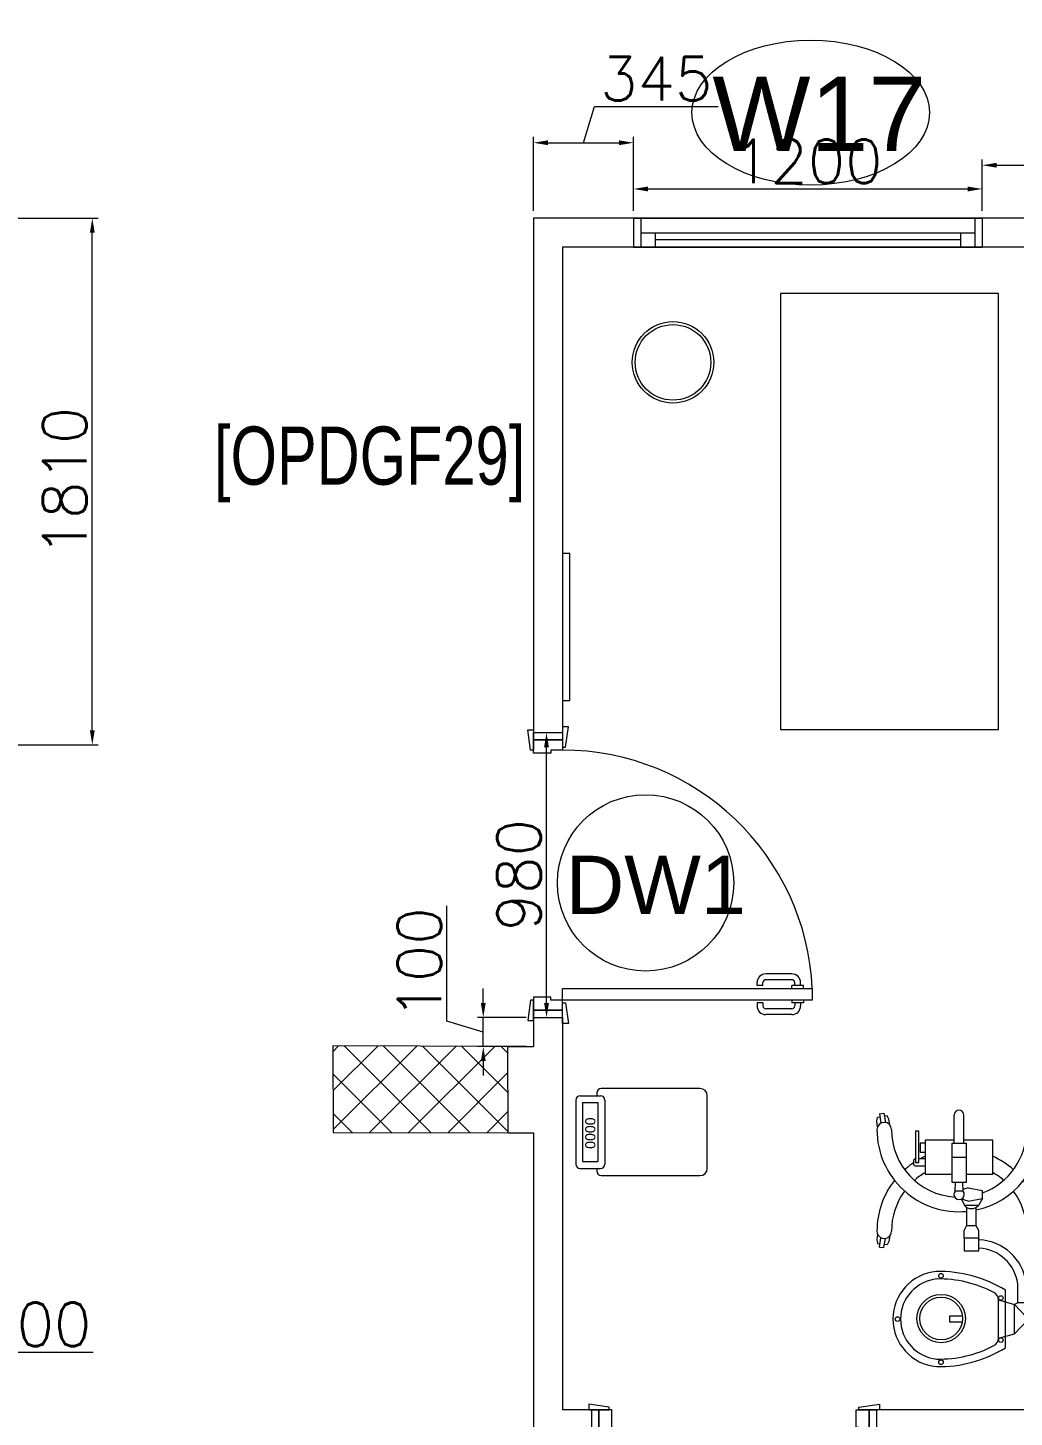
# Model space of a CAD drawing. Header units: millimetres. Extents: x -2143172 to 5255, y -610845 to 279739.
# Drawn here: x -1074197 to -1070803, y -588393 to -583613 of the extents above; entities that cross this region are included whole.
import ezdxf

# ---------------------------------------------------------------- set-up
doc = ezdxf.new("R2010")
doc.units = ezdxf.units.MM
doc.header["$LTSCALE"] = 30
doc.layers.get('0').update_dxf_attribs({"lineweight": 5})
doc.layers.get('Defpoints').update_dxf_attribs({"lineweight": 5})
for name, color, linetype, lineweight in [('72_EGR_BASE_TEXT', 7, 'Continuous', 5), ('Al Window tag', 5, 'Continuous', 5), ('Aluminum', 7, 'Continuous', 5), ('C-HYDR-CTCH', 6, 'Continuous', 5), ('dims.', 152, 'Continuous', 5), ('DTAG', 20, 'Continuous', 9), ('Hatch', 252, 'Continuous', 5), ('LOADING', 163, 'Continuous', 5), ('Structure', 20, 'Continuous', 5), ('Walls', 32, 'Continuous', 5)]:
    doc.layers.add(name, color=color, linetype=linetype, lineweight=lineweight)
doc.layers.add('Wooden Joinery', color=7, linetype='Continuous', lineweight=5, true_color=0x521300)
doc.styles.add('SIMPLEX', font='SIMPLEX.shx', dxfattribs={"height": 150})
doc.styles.get("Standard").update_dxf_attribs({"font": ''})
doc.styles.add('TTLB-A0-JeddahDP$0$swis721', font='swiss.ttf')
doc.styles.add('X3G_ENTITY_9F38', font='swisscl.ttf', dxfattribs={"height": 0.2})
doc.styles.get('Standard').set_extended_font_data('@Arial Unicode MS')
doc.dimstyles.new('Buk', dxfattribs={"dimtxt": 150, "dimasz": 50, "dimexe": 20, "dimexo": 25, "dimgap": 20, "dimtad": 1, "dimdec": 0, "dimrnd": 5, "dimdsep": 46, "dimtxsty": 'SIMPLEX', "dimcen": 0, "dimdle": 20, "dimclrd": 256, "dimclre": 256, "dimclrt": 256, "dimadec": 0, "dimazin": 0, "dimtfac": 0.0075, "dimtdec": 0, "dimtmove": 1, "dimatfit": 2, "dimldrblk": 'ARCHTICK', "dimfxl": 1, "dimtolj": 1, "dimtzin": 0, "dimlwd": -1, "dimlwe": -1, "dimarcsym": 0})

# ---------------------------------------------------------------- blocks, each defined once
blk = doc.blocks.new('*D326')
at = {"layer": 'Defpoints', "color": 0, "transparency": 16777216}
for p in [(-1072113.2, -584008.7), (-1072457, -584268.1, 0.1), (-1072113.2, -584268.1, 0.1)]:
    blk.add_point(p, dxfattribs=at)
at = {"layer": 'dims.', "transparency": 16777216}
for p, q in [((-1072285.1, -584008.7), (-1072247.6, -583883.7)), ((-1072247.6, -583883.7), (-1071821.9, -583883.7)), ((-1072407, -584008.7), (-1072163.2, -584008.7))]:
    blk.add_line(p, q, dxfattribs=at)
at = {"layer": 'dims.', "linetype": 'Continuous', "transparency": 16777216}
for p, q in [((-1072457, -584243.1), (-1072457, -583988.7)), ((-1072113.2, -584243.1), (-1072113.2, -583988.7))]:
    blk.add_line(p, q, dxfattribs=at)
at = {"layer": 'dims.', "transparency": 16777216}
for points in [[(-1072407, -584000.4), (-1072407, -584017.1), (-1072457, -584008.7)], [(-1072163.2, -584000.4), (-1072163.2, -584017.1), (-1072113.2, -584008.7)]]:
    blk.add_solid(points, dxfattribs=at)
at = {"layer": 'dims.', "transparency": 16777216, "insert": (-1072034.7, -583788.7), "char_height": 150, "attachment_point": 5, "style": 'SIMPLEX'}
blk.add_mtext('\\A1;345', dxfattribs=at)
blk = doc.blocks.new('_ArchTick')
at = {"color": 0, "linetype": 'ByBlock', "const_width": 0.15}
blk.add_lwpolyline([(-0.5, -0.5), (0.5, 0.5)], dxfattribs=at)
blk = doc.blocks.new('*D327')
at = {"layer": 'Defpoints', "color": 0, "transparency": 16777216}
for p in [(-1070913.2, -584167.7), (-1072113.2, -584268.1, 0.1), (-1070913.2, -584268.1, 0.1)]:
    blk.add_point(p, dxfattribs=at)
at = {"layer": 'dims.', "linetype": 'Continuous', "transparency": 16777216}
for p, q in [((-1072113.2, -584243.1), (-1072113.2, -584147.7)), ((-1070913.2, -584243.1), (-1070913.2, -584147.7))]:
    blk.add_line(p, q, dxfattribs=at)
at = {"layer": 'dims.', "transparency": 16777216}
blk.add_line((-1072063.2, -584167.7), (-1070963.2, -584167.7), dxfattribs=at)
for points in [[(-1072063.2, -584159.4), (-1072063.2, -584176), (-1072113.2, -584167.7)], [(-1070963.2, -584159.4), (-1070963.2, -584176), (-1070913.2, -584167.7)]]:
    blk.add_solid(points, dxfattribs=at)
at = {"layer": 'dims.', "transparency": 16777216, "insert": (-1071513.2, -584072.7), "char_height": 150, "attachment_point": 5, "style": 'SIMPLEX'}
blk.add_mtext('\\A1;1200', dxfattribs=at)
blk = doc.blocks.new('*D328')
at = {"layer": 'Defpoints', "color": 0, "transparency": 16777216}
for p in [(-1067257, -584086.1), (-1070913.2, -584268.1, 0.1), (-1067257, -584268.1, 0.1)]:
    blk.add_point(p, dxfattribs=at)
at = {"layer": 'dims.', "linetype": 'Continuous', "transparency": 16777216}
for p, q in [((-1070913.2, -584243.1), (-1070913.2, -584066.1)), ((-1067257, -584243.1), (-1067257, -584066.1))]:
    blk.add_line(p, q, dxfattribs=at)
at = {"layer": 'dims.', "transparency": 16777216}
blk.add_line((-1070863.2, -584086.1), (-1067307, -584086.1), dxfattribs=at)
for points in [[(-1070863.2, -584077.8), (-1070863.2, -584094.4), (-1070913.2, -584086.1)], [(-1067307, -584077.8), (-1067307, -584094.4), (-1067257, -584086.1)]]:
    blk.add_solid(points, dxfattribs=at)
at = {"layer": 'dims.', "transparency": 16777216, "insert": (-1069085.1, -583991.1), "char_height": 150, "attachment_point": 5, "style": 'SIMPLEX'}
blk.add_mtext('\\A1;3655', dxfattribs=at)
blk = doc.blocks.new('*D360')
at = {"layer": 'Defpoints', "color": 0, "transparency": 16777216}
for p in [(-1072629.8, -587018.1), (-1072457, -587018.1, 0.1), (-1072457, -587118.1, 0.1)]:
    blk.add_point(p, dxfattribs=at)
at = {"layer": 'dims.', "transparency": 16777216}
for p, q in [((-1072754.8, -587030.6), (-1072754.8, -586633.5)), ((-1072629.8, -586968.1), (-1072629.8, -586918.1)), ((-1072629.8, -587118.1), (-1072629.8, -587018.1)), ((-1072629.8, -587118.1), (-1072629.8, -587018.1)), ((-1072629.8, -587068.1), (-1072754.8, -587030.6)), ((-1072629.8, -587168.1), (-1072629.8, -587218.1))]:
    blk.add_line(p, q, dxfattribs=at)
at = {"layer": 'dims.', "linetype": 'Continuous', "transparency": 16777216}
for p, q in [((-1072482, -587018.1), (-1072649.8, -587018.1)), ((-1072482, -587118.1), (-1072649.8, -587118.1))]:
    blk.add_line(p, q, dxfattribs=at)
at = {"layer": 'dims.', "transparency": 16777216}
for points in [[(-1072638.1, -586968.1), (-1072621.5, -586968.1), (-1072629.8, -587018.1)], [(-1072638.1, -587168.1), (-1072621.5, -587168.1), (-1072629.8, -587118.1)]]:
    blk.add_solid(points, dxfattribs=at)
at = {"layer": 'dims.', "transparency": 16777216, "insert": (-1072849.8, -586832.1), "char_height": 150, "attachment_point": 5, "rotation": 90, "style": 'SIMPLEX'}
blk.add_mtext('\\A1;100', dxfattribs=at)
blk = doc.blocks.new('*D361')
at = {"layer": 'Defpoints', "color": 0, "transparency": 16777216}
for p in [(-1072412.2, -586038.1), (-1072407, -586038.1, 0.1), (-1072407, -587018.1, 0.1)]:
    blk.add_point(p, dxfattribs=at)
at = {"layer": 'dims.', "linetype": 'Continuous', "transparency": 16777216}
for p, q in [((-1072432, -586038.1), (-1072432.2, -586038.1)), ((-1072432, -587018.1), (-1072432.2, -587018.1))]:
    blk.add_line(p, q, dxfattribs=at)
at = {"layer": 'dims.', "transparency": 16777216}
blk.add_line((-1072412.2, -586968.1), (-1072412.2, -586088.1), dxfattribs=at)
for points in [[(-1072420.5, -586088.1), (-1072403.9, -586088.1), (-1072412.2, -586038.1)], [(-1072420.5, -586968.1), (-1072403.9, -586968.1), (-1072412.2, -587018.1)]]:
    blk.add_solid(points, dxfattribs=at)
at = {"layer": 'dims.', "transparency": 16777216, "insert": (-1072507.2, -586528.1), "char_height": 150, "attachment_point": 5, "rotation": 90, "style": 'SIMPLEX'}
blk.add_mtext('\\A1;980', dxfattribs=at)
blk = doc.blocks.new('*D714')
at = {"layer": 'Defpoints', "color": 0, "transparency": 16777216}
for p in [(-1074257, -584268.1, 0.1), (-1073975, -584268.1), (-1074257, -586080, 0.1)]:
    blk.add_point(p, dxfattribs=at)
at = {"layer": 'dims.', "linetype": 'Continuous', "transparency": 16777216}
for p, q in [((-1074232, -584268.1), (-1073955, -584268.1)), ((-1074232, -586080), (-1073955, -586080))]:
    blk.add_line(p, q, dxfattribs=at)
at = {"layer": 'dims.', "transparency": 16777216}
blk.add_line((-1073975, -586030), (-1073975, -584318.1), dxfattribs=at)
for points in [[(-1073983.3, -584318.1), (-1073966.7, -584318.1), (-1073975, -584268.1)], [(-1073983.3, -586030), (-1073966.7, -586030), (-1073975, -586080)]]:
    blk.add_solid(points, dxfattribs=at)
at = {"layer": 'dims.', "transparency": 16777216, "insert": (-1074070, -585174), "char_height": 150, "attachment_point": 5, "rotation": 90, "style": 'SIMPLEX'}
blk.add_mtext('\\A1;1810', dxfattribs=at)
blk = doc.blocks.new('*D715')
at = {"layer": 'Defpoints', "color": 0, "transparency": 16777216}
for p in [(-1074357, -588294), (-1074457, -588368.1, 0.1), (-1074357, -588368.1, 0.1)]:
    blk.add_point(p, dxfattribs=at)
at = {"layer": 'dims.', "transparency": 16777216}
for p, q in [((-1074407, -588294), (-1074369.5, -588169)), ((-1074369.5, -588169), (-1073972.4, -588169)), ((-1074507, -588294), (-1074557, -588294)), ((-1074457, -588294), (-1074357, -588294)), ((-1074457, -588294), (-1074357, -588294)), ((-1074307, -588294), (-1074257, -588294))]:
    blk.add_line(p, q, dxfattribs=at)
at = {"layer": 'dims.', "linetype": 'Continuous', "transparency": 16777216}
for p, q in [((-1074457, -588343.1), (-1074457, -588274)), ((-1074357, -588343.1), (-1074357, -588274))]:
    blk.add_line(p, q, dxfattribs=at)
at = {"layer": 'dims.', "transparency": 16777216}
for points in [[(-1074507, -588285.6), (-1074507, -588302.3), (-1074457, -588294)], [(-1074307, -588285.6), (-1074307, -588302.3), (-1074357, -588294)]]:
    blk.add_solid(points, dxfattribs=at)
at = {"layer": 'dims.', "transparency": 16777216, "insert": (-1074170.9, -588074), "char_height": 150, "attachment_point": 5, "style": 'SIMPLEX'}
blk.add_mtext('\\A1;100', dxfattribs=at)
blk = doc.blocks.new('A$C72370EFE')
at = {"layer": 'Wooden Joinery'}
for p, q in [((-0.01, -0.04), (-0.02, -0.04)), ((-0.01, -0.03), (-0.01, -0.07)), ((0, -0.03), (-0.01, -0.03)), ((0.04, -0.03), (0.05, -0.03)), ((0.05, -0.03), (0.05, -0.07)), ((0.05, -0.04), (0.06, -0.04)), ((-0.05, -0.07), (-0.05, -0.16)), ((-0.03, -0.07), (-0.03, -0.16)), ((-0.01, -0.06), (-0.02, -0.06)), ((0, -0.07), (-0.01, -0.07)), ((0.04, -0.07), (0.05, -0.07)), ((0.05, -0.06), (0.06, -0.06)), ((0.07, -0.07), (0.07, -0.16)), ((0.09, -0.07), (0.09, -0.16)), ((-0.01, -0.17), (-0.02, -0.17)), ((-0.01, -0.19), (-0.02, -0.19)), ((-0.01, -0.17), (-0.01, -0.19)), ((0.05, -0.17), (0.06, -0.17)), ((0.05, -0.17), (0.05, -0.19)), ((0.05, -0.19), (0.06, -0.19))]:
    blk.add_line(p, q, dxfattribs=at)
for centre, radius, start, end in [((-0.02, -0.07), 0.03, 90, 180), ((0.06, -0.07), 0.03, 0, 90), ((-0.02, -0.07), 0.01, 90, 180), ((0.06, -0.07), 0.01, 0, 90), ((-0.02, -0.16), 0.03, 180, 270), ((-0.02, -0.16), 0.01, 180, 270), ((0.06, -0.16), 0.01, 270, 0), ((0.06, -0.16), 0.03, 270, 0)]:
    blk.add_arc(centre, radius, start, end, dxfattribs=at)
blk = doc.blocks.new('A$C5DAD61B4')
at = {"layer": 'Wooden Joinery'}
for points in [[(80, 959.1), (80, 969.1), (10, 979.1), (10, 959.1)], [(940, 959.1), (940, 969.1), (1010, 979.1), (1010, 959.1)], [(70, 859.1), (70, 849.1), (0, 839.1), (0, 859.1)], [(120, 859.1), (120, 0), (80, 0), (80, 859.1)], [(950, 859.1), (950, 849.1), (1020, 839.1), (1020, 859.1)]]:
    blk.add_lwpolyline(points, close=True, dxfattribs=at)
for points in [[(45, 859.1), (45, 959.1), (20, 959.1), (20, 859.1), (45, 859.1)], [(45, 859.1), (80, 859.1), (80, 899.1), (90, 899.1), (90, 959.1), (45, 959.1), (45, 859.1)], [(975, 859.1), (940, 859.1), (940, 899.1), (930, 899.1), (930, 959.1), (975, 959.1), (975, 859.1)], [(975, 859.1), (975, 959.1), (1000, 959.1), (1000, 859.1), (975, 859.1)]]:
    blk.add_lwpolyline(points, dxfattribs=at)
blk.add_arc((80, 859.1), 860, 272.666, 0, dxfattribs=at)
at = {"layer": 'Wooden Joinery', "xscale": 999.9999999998854, "yscale": 999.9999999998854, "zscale": 999.9999999998854, "rotation": 180}
blk.add_blockref('A$C72370EFE', (120, 0), dxfattribs=at)
blk = doc.blocks.new('A$C47696aed')
at = {"layer": 'Hatch'}
h = blk.add_hatch(dxfattribs=at)
h.set_pattern_fill('ANSI37', color=256, scale=30)
h.paths.add_polyline_path([(50952.7, 21917.9), (50348.7, 21909.7), (50352.6, 21621.3), (50956.6, 21629.5)])
h.paths.add_polyline_path([(43791.9, 21910.1), (43208.4, 21904.7), (43188.5, 21613.3), (43772, 21618.7)])
h.paths.add_polyline_path([(29414.9, 21902.8), (28815.8, 21898.7), (28810.1, 21605.6), (29409.2, 21609.7)])
h.paths.add_polyline_path([(36600.2, 21904.9), (35999, 21897.4), (35990.7, 21611.8), (36591.9, 21619.3)])
h.paths.add_polyline_path([(22195.7, 21912), (21589.3, 21890.2), (21603.8, 21597.6), (22210.2, 21619.5)])
h.paths.add_polyline_path([(15459.1, 21901.7), (14237.2, 21925.6), (14230.7, 21629.5), (15452.7, 21605.5)])
h.paths.add_polyline_path([(15473.2, 14701.6), (14258.2, 14685.8), (14244.7, 14393.4), (15459.7, 14409.1)])
h.paths.add_polyline_path([(15447.1, 7508.4), (14244, 7492.4), (14238.3, 7199.4), (15441.4, 7215.3)])
h.paths.add_polyline_path([(15465.6, 309.7), (14269, 298.3), (14271.8, 3.8), (15468.5, 15.2)])
h.paths.add_polyline_path([(7830.6, 311.8), (7227.1, 308.1), (7237.7, 22.6), (7841.3, 26.3)])
h.paths.add_polyline_path([(7815.2, 7509.8), (7218.4, 7511.4), (7218.2, 7210.2), (7815.1, 7208.6)])
h.paths.add_polyline_path([(7825.1, 14699.4), (7205.8, 14700.6), (7195.2, 14397.6), (7814.5, 14396.4)])
h.paths.add_polyline_path([(7801.7, 21878.7), (7201.1, 21893.2), (7197.5, 21603.6), (7798.1, 21589.1)])
h.paths.add_polyline_path([(602.6, 21876.9), (0, 21899.6), (1.9, 21611.2), (604.5, 21588.5)])
h.paths.add_polyline_path([(610.4, 7498.6), (8.3, 7491.6), (11.7, 7200), (613.7, 7206.9)])
h.paths.add_polyline_path([(627.9, 303.9), (29.5, 302.9), (34.3, 2.3), (632.7, 3.3)])
h.paths.add_polyline_path([(22214.6, 317.2), (21608.9, 304.3), (21614.6, 3.1), (22220.3, 16)])
h.paths.add_polyline_path([(22208.1, 7509.7), (21613.7, 7492.1), (21615.8, 7195.5), (22210.2, 7213.1)])
h.paths.add_polyline_path([(22199.3, 14717.7), (21600.4, 14710), (21604.4, 14409.9), (22203.4, 14417.6)])
h.paths.add_polyline_path([(29399.7, 14702.4), (28797.7, 14707.1), (28802, 14415), (29403.9, 14410.3)])
h.paths.add_polyline_path([(29403.4, 7519.8), (28799.6, 7502.2), (28813, 7202.1), (29413.1, 7223.2)])
h.paths.add_polyline_path([(29419.5, 303.8), (28815.7, 310.4), (28813.3, 24.7), (29417.2, 18.1)])
h.paths.add_polyline_path([(36618, 314.2), (36020.7, 299.7), (36029.7, 0), (36627, 14.6)])
h.paths.add_polyline_path([(36610.7, 7502.6), (36009.5, 7504.5), (36010.6, 7207.3), (36611.9, 7205.4)])
h.paths.add_polyline_path([(36574.3, 14706.4), (35993.4, 14711.1), (36013.1, 14421.3), (36594, 14416.6)])
h.paths.add_polyline_path([(43777.6, 14705.7), (43180, 14719.4), (43182, 14427.5), (43779.6, 14413.8)])
h.paths.add_polyline_path([(43778.6, 7507.1), (43210.2, 7499.5), (43212, 7205.4), (43780.5, 7213)])
h.paths.add_polyline_path([(43815.7, 310), (43210.4, 307.3), (43211.8, 2.8), (43817, 5.4)])
h.paths.add_polyline_path([(50989.9, 309.5), (50401.9, 325.5), (50388.7, 18.3), (50976.7, 2.3)])
h.paths.add_polyline_path([(50974.1, 7508.9), (50370.9, 7510), (50368.9, 7213.4), (50972.2, 7212.3)])
at = {"layer": 'C-HYDR-CTCH', "color": 4, "flags": 128}
blk.add_lwpolyline([(36009.5, 7504.5), (36010.6, 7207.3), (36611.9, 7205.4), (36610.7, 7502.6), (36009.5, 7504.5)], dxfattribs=at)
blk = doc.blocks.new('A$C37be4daf')
at = {"layer": 'Aluminum', "color": 5}
for p, q in [((1416, 598.2), (216, 598.2)), ((241, 498.2), (241, 598.2)), ((291, 548.2), (291, 598.2)), ((1341, 548.2), (1341, 598.2)), ((1391, 498.2), (1391, 598.2)), ((1391, 548.2), (241, 548.2)), ((291, 573.2), (1341, 573.2)), ((1416, 498.2), (216, 498.2))]:
    blk.add_line(p, q, dxfattribs=at)
at = {"layer": 'Walls'}
for p, q in [((216, 498.2), (216, 598.2)), ((1416, 498.2), (1416, 598.2))]:
    blk.add_line(p, q, dxfattribs=at)
blk = doc.blocks.new('A$C5CCD2EA3')
at = {"layer": 'Al Window tag'}
blk.add_ellipse((0, 0), major_axis=(408.6, 0), ratio=0.610025, dxfattribs=at)
at = {"layer": 'Al Window tag', "insert": (-338.2, 123.8, 0), "char_height": 256, "attachment_point": 1, "style": 'TTLB-A0-JeddahDP$0$swis721'}
blk.add_mtext_dynamic_manual_height_columns('W17', width=1569.457, gutter_width=9406.5, heights=[480.3], dxfattribs=at)
blk = doc.blocks.new('A$C164D1FF0')
at = {"layer": 'DTAG'}
blk.add_circle((0, 0), 303.3, dxfattribs=at)
at = {"layer": 'DTAG', "insert": (-275.2, 93.3), "char_height": 200, "width": 6547.939, "attachment_point": 1, "style": 'TTLB-A0-JeddahDP$0$swis721'}
blk.add_mtext('DW1', dxfattribs=at)
blk = doc.blocks.new('WM00001-P')
blk.add_circle((0, 0), 0.14)
at = {"color": 8}
blk.add_circle((0, 0), 0.13, dxfattribs=at)
blk = doc.blocks.new('HF13461A-P')
at = {"layer": 'LOADING'}
for p, q in [((0.0229, 0.4353), (0.0229, 0.3653)), ((0.2579, 0.4503), (0.0379, 0.4503)), ((0.2729, 0.4353), (0.2729, 0.3653)), ((0.2493, 0.4266), (0.0466, 0.4266)), ((0.0466, 0.4266), (0.0466, 0.3739)), ((0.2493, 0.4266), (0.2493, 0.3739)), ((-0.0021, 0.3628), (-0.0021, 0.0228)), ((0.0229, 0.3778), (0.0129, 0.3778)), ((0.2579, 0.3503), (0.0379, 0.3503)), ((0.2493, 0.3739), (0.0466, 0.3739)), ((0.2829, 0.3778), (0.2729, 0.3778)), ((0.2979, 0.0228), (0.2979, 0.3628)), ((0.0229, -0.0022), (0.2729, -0.0022))]:
    blk.add_line(p, q, dxfattribs=at)
for centre, radius, start, end in [((0.0379, 0.4353), 0.015, 90, 180), ((0.2579, 0.4353), 0.015, 0, 90), ((0.0129, 0.3628), 0.015, 90, 180), ((0.0379, 0.3653), 0.015, 180, 270), ((0.2579, 0.3653), 0.015, 270, 0), ((0.2829, 0.3628), 0.015, 0, 90), ((0.0229, 0.0228), 0.025, 180, 270), ((0.2729, 0.0228), 0.025, 270, 0)]:
    blk.add_arc(centre, radius, start, end, dxfattribs=at)
blk.add_text('0000', height=0.03477, dxfattribs=at).set_placement((0.0901, 0.3829))
blk = doc.blocks.new('mobile light')
at = {"layer": 'LOADING'}
for p, q in [((1882.58, -498.29), (1882.35, -499.8)), ((1882.35, -499.8), (1885.55, -500.28)), ((1882.58, -498.29), (1885.78, -498.78)), ((1883.28, -500.85), (1883.42, -499.96)), ((1884.47, -501.5), (1883.28, -500.85)), ((1883.78, -497.56), (1883.65, -498.45)), ((1885.1, -497.29), (1883.78, -497.56)), ((1886.4, -501.79), (1884.47, -501.5)), ((1887.04, -497.59), (1885.1, -497.29)), ((1923.94, -497.59), (1925.88, -497.29)), ((1924.58, -501.79), (1926.52, -501.5)), ((1928.41, -498.29), (1925.2, -498.78)), ((1928.63, -499.8), (1925.43, -500.28)), ((1925.88, -497.29), (1927.2, -497.56)), ((1926.52, -501.5), (1927.7, -500.85)), ((1927.2, -497.56), (1927.33, -498.45)), ((1927.7, -500.85), (1927.56, -499.96)), ((1928.41, -498.29), (1928.63, -499.8)), ((1947.59, -502.62), (1941.09, -502.62)), ((1947.59, -505.45), (1941.09, -505.45)), ((1946.6, -512.08), (1948.15, -506.5)), ((1948.76, -501.94), (1947.59, -502.62)), ((1947.59, -502.62), (1947.59, -505.45)), ((1947.59, -505.45), (1948.15, -506.5)), ((1948.15, -506.5), (1952.41, -502.55)), ((1958.23, -506.5), (1948.15, -506.5)), ((1953.47, -501.94), (1948.76, -501.94)), ((1958.23, -506.5), (1953.47, -501.94)), ((1959.78, -512.08), (1958.23, -506.5)), ((1963.08, -509.67), (1943.3, -509.67)), ((1959.78, -512.08), (1946.6, -512.08)), ((1908.01, -522.53), (1909, -517.55)), ((1911.69, -517.55), (1909, -517.55)), ((1912.69, -522.53), (1911.69, -517.55)), ((1911.69, -517.55), (1914.17, -518.99)), ((1914.17, -518.99), (1914.17, -523.77)), ((1921.08, -519.69), (1914.74, -519.69)), ((1922.73, -518.8), (1921.08, -519.69)), ((1921.08, -519.69), (1921.08, -523.01)), ((1921.08, -519.69), (1921.08, -523.01)), ((1925.38, -518.8), (1922.73, -518.8)), ((1892.68, -523.97), (1883.05, -523.97)), ((1892.68, -528.06), (1892.68, -523.24)), ((1892.68, -523.24), (1906.16, -523.24)), ((1897.5, -528.06), (1897.5, -523.24)), ((1906.16, -523.24), (1906.16, -528.06)), ((1909.15, -524.25), (1906.16, -524.32)), ((1908.01, -522.53), (1908.62, -524.28)), ((1909.15, -524.25), (1909.15, -526.94)), ((1912.69, -522.53), (1911.9, -524.78)), ((1911.9, -524.78), (1914.17, -523.77)), ((1921.08, -523.01), (1914.77, -523.01)), ((1922.73, -523.93), (1921.08, -523.04)), ((1925.38, -523.93), (1922.73, -523.93)), ((1892.68, -527.34), (1883.05, -527.34)), ((1906.16, -528.06), (1892.68, -528.06)), ((1909.15, -526.94), (1906.16, -526.87)), ((1886.4, -549.48), (1884.47, -549.77)), ((1924.58, -549.48), (1926.52, -549.77)), ((1882.35, -551.47), (1885.55, -550.99)), ((1882.58, -552.98), (1882.35, -551.47)), ((1882.58, -552.98), (1885.78, -552.5)), ((1884.47, -549.77), (1883.28, -550.42)), ((1883.28, -550.42), (1883.42, -551.31)), ((1883.78, -553.71), (1883.65, -552.82)), ((1885.1, -553.98), (1883.78, -553.71)), ((1887.04, -553.69), (1885.1, -553.98)), ((1923.94, -553.69), (1925.88, -553.98)), ((1928.41, -552.98), (1925.2, -552.5)), ((1928.63, -551.47), (1925.43, -550.99)), ((1925.88, -553.98), (1927.2, -553.71)), ((1926.52, -549.77), (1927.7, -550.42)), ((1927.2, -553.71), (1927.33, -552.82)), ((1927.7, -550.42), (1927.56, -551.31)), ((1928.41, -552.98), (1928.63, -551.47))]:
    blk.add_line(p, q, dxfattribs=at)
for points in [[(1903.33, -523.24), (1903.33, -514.02), (1891.61, -514.02), (1891.61, -523.97)], [(1954.27, -524.55), (1954.27, -528.82), (1952.05, -528.82), (1952.05, -524.5)], [(1891.61, -527.34), (1891.61, -537.34), (1903.33, -537.34), (1903.33, -528.06)], [(1892.74, -537.34), (1892.74, -539.04), (1895.76, -539.04), (1895.76, -537.34)], [(1898.05, -537.34), (1898.05, -539.5)], [(1898.05, -540.63), (1898.05, -540.87), (1898.53, -541.35), (1900.02, -541.35), (1900.5, -540.87), (1900.5, -537.34)]]:
    blk.add_lwpolyline(points, dxfattribs=at)
for points in [[(1929.78, -518.8), (1925.38, -518.8), (1925.38, -523.93), (1929.78, -523.93)], [(1899.3, -539.5), (1888.5, -539.5), (1888.5, -540.63), (1899.3, -540.63)]]:
    blk.add_lwpolyline(points, close=True, dxfattribs=at)
for centre, radius in [((1945.96, -511.25), 0.793), ((1960.42, -511.25), 0.793), ((1953.01, -531.79), 8.32), ((1953.01, -531.79), 7.35), ((1938.31, -531.85), 0.793), ((1968.07, -531.85), 0.793), ((1953.19, -546.77), 0.793)]:
    blk.add_circle(centre, radius, dxfattribs=at)
for centre, radius, start, end in [((1888.02, -499.89), 2.5, 90, 270), ((1888.02, -525.64), 28.25, 12.1463, 90), ((1922.96, -525.64), 28.25, 90, 128.2073), ((1922.96, -499.89), 2.5, 270, 90), ((1888.02, -525.64), 23.25, 20.3387, 90), ((1922.96, -525.64), 23.25, 90, 126.3743), ((1942.82, -519.31), 16.86, 97.1293, 177.6115), ((1942.82, -519.31), 13.97, 97.1293, 177.6115), ((1922.96, -525.64), 28.25, 138.4974, 155.7305), ((1922.96, -525.64), 23.25, 138.7224, 150.0382), ((1980.13, -532.49), 43.32, 148.2167, 181.2501), ((1926.25, -532.49), 43.32, 358.7499, 31.7833), ((1980.13, -532.49), 40.72, 152.4092, 181.2501), ((1946.6, -514.96), 2.89, 90, 152.4092), ((1959.78, -514.96), 2.89, 27.5908, 90), ((1926.25, -532.49), 40.72, 358.7499, 27.5908), ((1911.94, -521.38), 3.27, 313.0112, 46.9888), ((1883.05, -525.65), 1.68, 90, 270), ((1888.02, -525.64), 28.25, 270, 5.3386), ((1910.32, -525.6), 1.78, 229.0673, 130.9327), ((1888.02, -525.64), 23.25, 270, 356.3184), ((1953.19, -531.93), 16.44, 185.2361, 354.7639), ((1953.19, -531.93), 13.84, 185.2361, 354.7639), ((1922.96, -525.64), 28.25, 204.483, 208.105), ((1922.96, -525.64), 23.25, 210.2349, 221.2776), ((1922.96, -525.64), 28.25, 213.7985, 221.5026), ((1922.96, -525.64), 23.25, 233.6257, 270), ((1888.02, -551.39), 2.5, 90, 270), ((1922.96, -525.64), 28.25, 231.7927, 270), ((1922.96, -551.39), 2.5, 270, 90)]:
    blk.add_arc(centre, radius, start, end, dxfattribs=at)

msp = doc.modelspace()

# ---------------------------------------------------------------- linework, layer by layer
at = {"layer": 'LOADING', "elevation": 0.1}
msp.add_lwpolyline([(-1071607, -586027), (-1070857, -586027), (-1070857, -584527), (-1071607, -584527)], close=True, dxfattribs=at)
msp.add_lwpolyline([(-1072332, -585421.3), (-1072357, -585421.3), (-1072357, -585927.3), (-1072332, -585927.3), (-1072332, -585421.3)], dxfattribs=at)
at = {"layer": 'Walls'}
for p, q in [((-1064457, -584268.1, 0.2), (-1072457, -584268.1, 0.2)), ((-1072457, -584268.1, 0.2), (-1072457, -586038.1, 0.2)), ((-1068857, -584368.1, 0.2), (-1072357, -584368.1, 0.2)), ((-1072357, -584368.1, 0.2), (-1072357, -586038.1, 0.2)), ((-1072457, -586038.1, 0.2), (-1072357, -586038.1, 0.2)), ((-1072457, -587018.1, 0.2), (-1072457, -587118.1, 0.2)), ((-1072457, -587018.1, 0.2), (-1072357, -587018.1, 0.2)), ((-1072357, -587018.1, 0.2), (-1072357, -588368.1, 0.2)), ((-1072545.6, -587118.1, 0.2), (-1072457, -587118.1, 0.2)), ((-1072544.5, -587415, 0.2), (-1072457, -587415, 0.2)), ((-1072457, -587415, 0.2), (-1072457, -590528.1, 0.2)), ((-1072257, -588368.1, 0.2), (-1072357, -588368.1, 0.2)), ((-1068857, -588368.1, 0.2), (-1071277, -588368.1, 0.2))]:
    msp.add_line(p, q, dxfattribs=at)

# ---------------------------------------------------------------- block references
at = {"rotation": 180}
msp.add_blockref('A$C37be4daf', (-1070697.2, -583769.9, 0.2), dxfattribs=at)
at = {"layer": 'Al Window tag'}
msp.add_blockref('A$C5CCD2EA3', (-1071503.2, -583905.1), dxfattribs=at)
at = {"layer": 'DTAG'}
msp.add_blockref('A$C164D1FF0', (-1072071.3, -586554.9, -0.1), dxfattribs=at)
at = {"layer": 'LOADING', "extrusion": (2.25644e-18, -2.24019e-05, -1), "xscale": -1000, "yscale": 1000, "zscale": 1000, "rotation": 90}
msp.add_blockref('WM00001-P', (1071977, -584764.2, 13), dxfattribs=at)
at = {"layer": 'LOADING', "lineweight": 0, "xscale": 1000, "yscale": 1000, "zscale": 1000, "rotation": 90.00000000000001}
msp.add_blockref('HF13461A-P', (-1071861.3, -587560, 0.1), dxfattribs=at)
at = {"layer": 'LOADING', "xscale": 10, "yscale": 10, "zscale": 10, "rotation": 270}
msp.add_blockref('mobile light', (-1065736.4, -568523.5, 0.1), dxfattribs=at)
at = {"layer": 'Structure', "color": 3}
msp.add_blockref('A$C47696aed', (-1109156.4, -594620.4, 0.2), dxfattribs=at)
at = {"layer": 'Wooden Joinery', "rotation": 90.00000000000001}
msp.add_blockref('A$C5DAD61B4', (-1071497.9, -587038.1, 0.2), dxfattribs=at)
at = {"layer": 'Wooden Joinery'}
msp.add_blockref('A$C5DAD61B4', (-1072277, -589327.2, 0.2), dxfattribs=at)

# ---------------------------------------------------------------- texts
at = {"layer": '72_EGR_BASE_TEXT', "insert": (-1073020.7, -584985.1, 0.2), "char_height": 200, "attachment_point": 2, "style": 'X3G_ENTITY_9F38'}
msp.add_mtext('[OPDGF29]', dxfattribs=at)

# ---------------------------------------------------------------- dimensions: what is measured, and where the dimension line sits
at = {"layer": 'dims.'}
for base, p1, p2, picture, middle in [((-1072113.2, -584008.7, 0.1), (-1072457, -584268.1, 0.2), (-1072113.2, -584268.1, 0.2), '*D326', (-1072227.6, -583788.7, 0.1)), ((-1067257, -584086.1, 0.1), (-1070913.2, -584268.1, 0.2), (-1067257, -584268.1, 0.2), '*D328', (-1069085.1, -583991.1, 0.1)), ((-1070913.2, -584167.7, 0.1), (-1072113.2, -584268.1, 0.2), (-1070913.2, -584268.1, 0.2), '*D327', (-1071513.2, -584072.7, 0.1)), ((-1074357, -588294, 0.1), (-1074457, -588368.1, 0.2), (-1074357, -588368.1, 0.2), '*D715', (-1074349.5, -588074, 0.1))]:
    dim = msp.add_linear_dim(base=base, p1=p1, p2=p2, dimstyle='Buk', dxfattribs=at)
    dim.commit()
    dim.dimension.update_dxf_attribs({"geometry": picture, "text_midpoint": middle})
for base, p1, p2, picture, middle in [((-1073975, -584268.1, 0.1), (-1074257, -586080, 0.2), (-1074257, -584268.1, 0.2), '*D714', (-1074070, -585174, 0.1)), ((-1072412.2, -586038.1, 0.1), (-1072407, -587018.1, 0.2), (-1072407, -586038.1, 0.2), '*D361', (-1072507.2, -586528.1, 0.1)), ((-1072629.8, -587018.1, 0.1), (-1072457, -587118.1, 0.2), (-1072457, -587018.1, 0.2), '*D360', (-1072849.8, -587010.6, 0.1))]:
    dim = msp.add_linear_dim(base=base, p1=p1, p2=p2, angle=90, dimstyle='Buk', dxfattribs=at)
    dim.commit()
    dim.dimension.update_dxf_attribs({"geometry": picture, "text_midpoint": middle})

doc.saveas('drawing.dxf')
